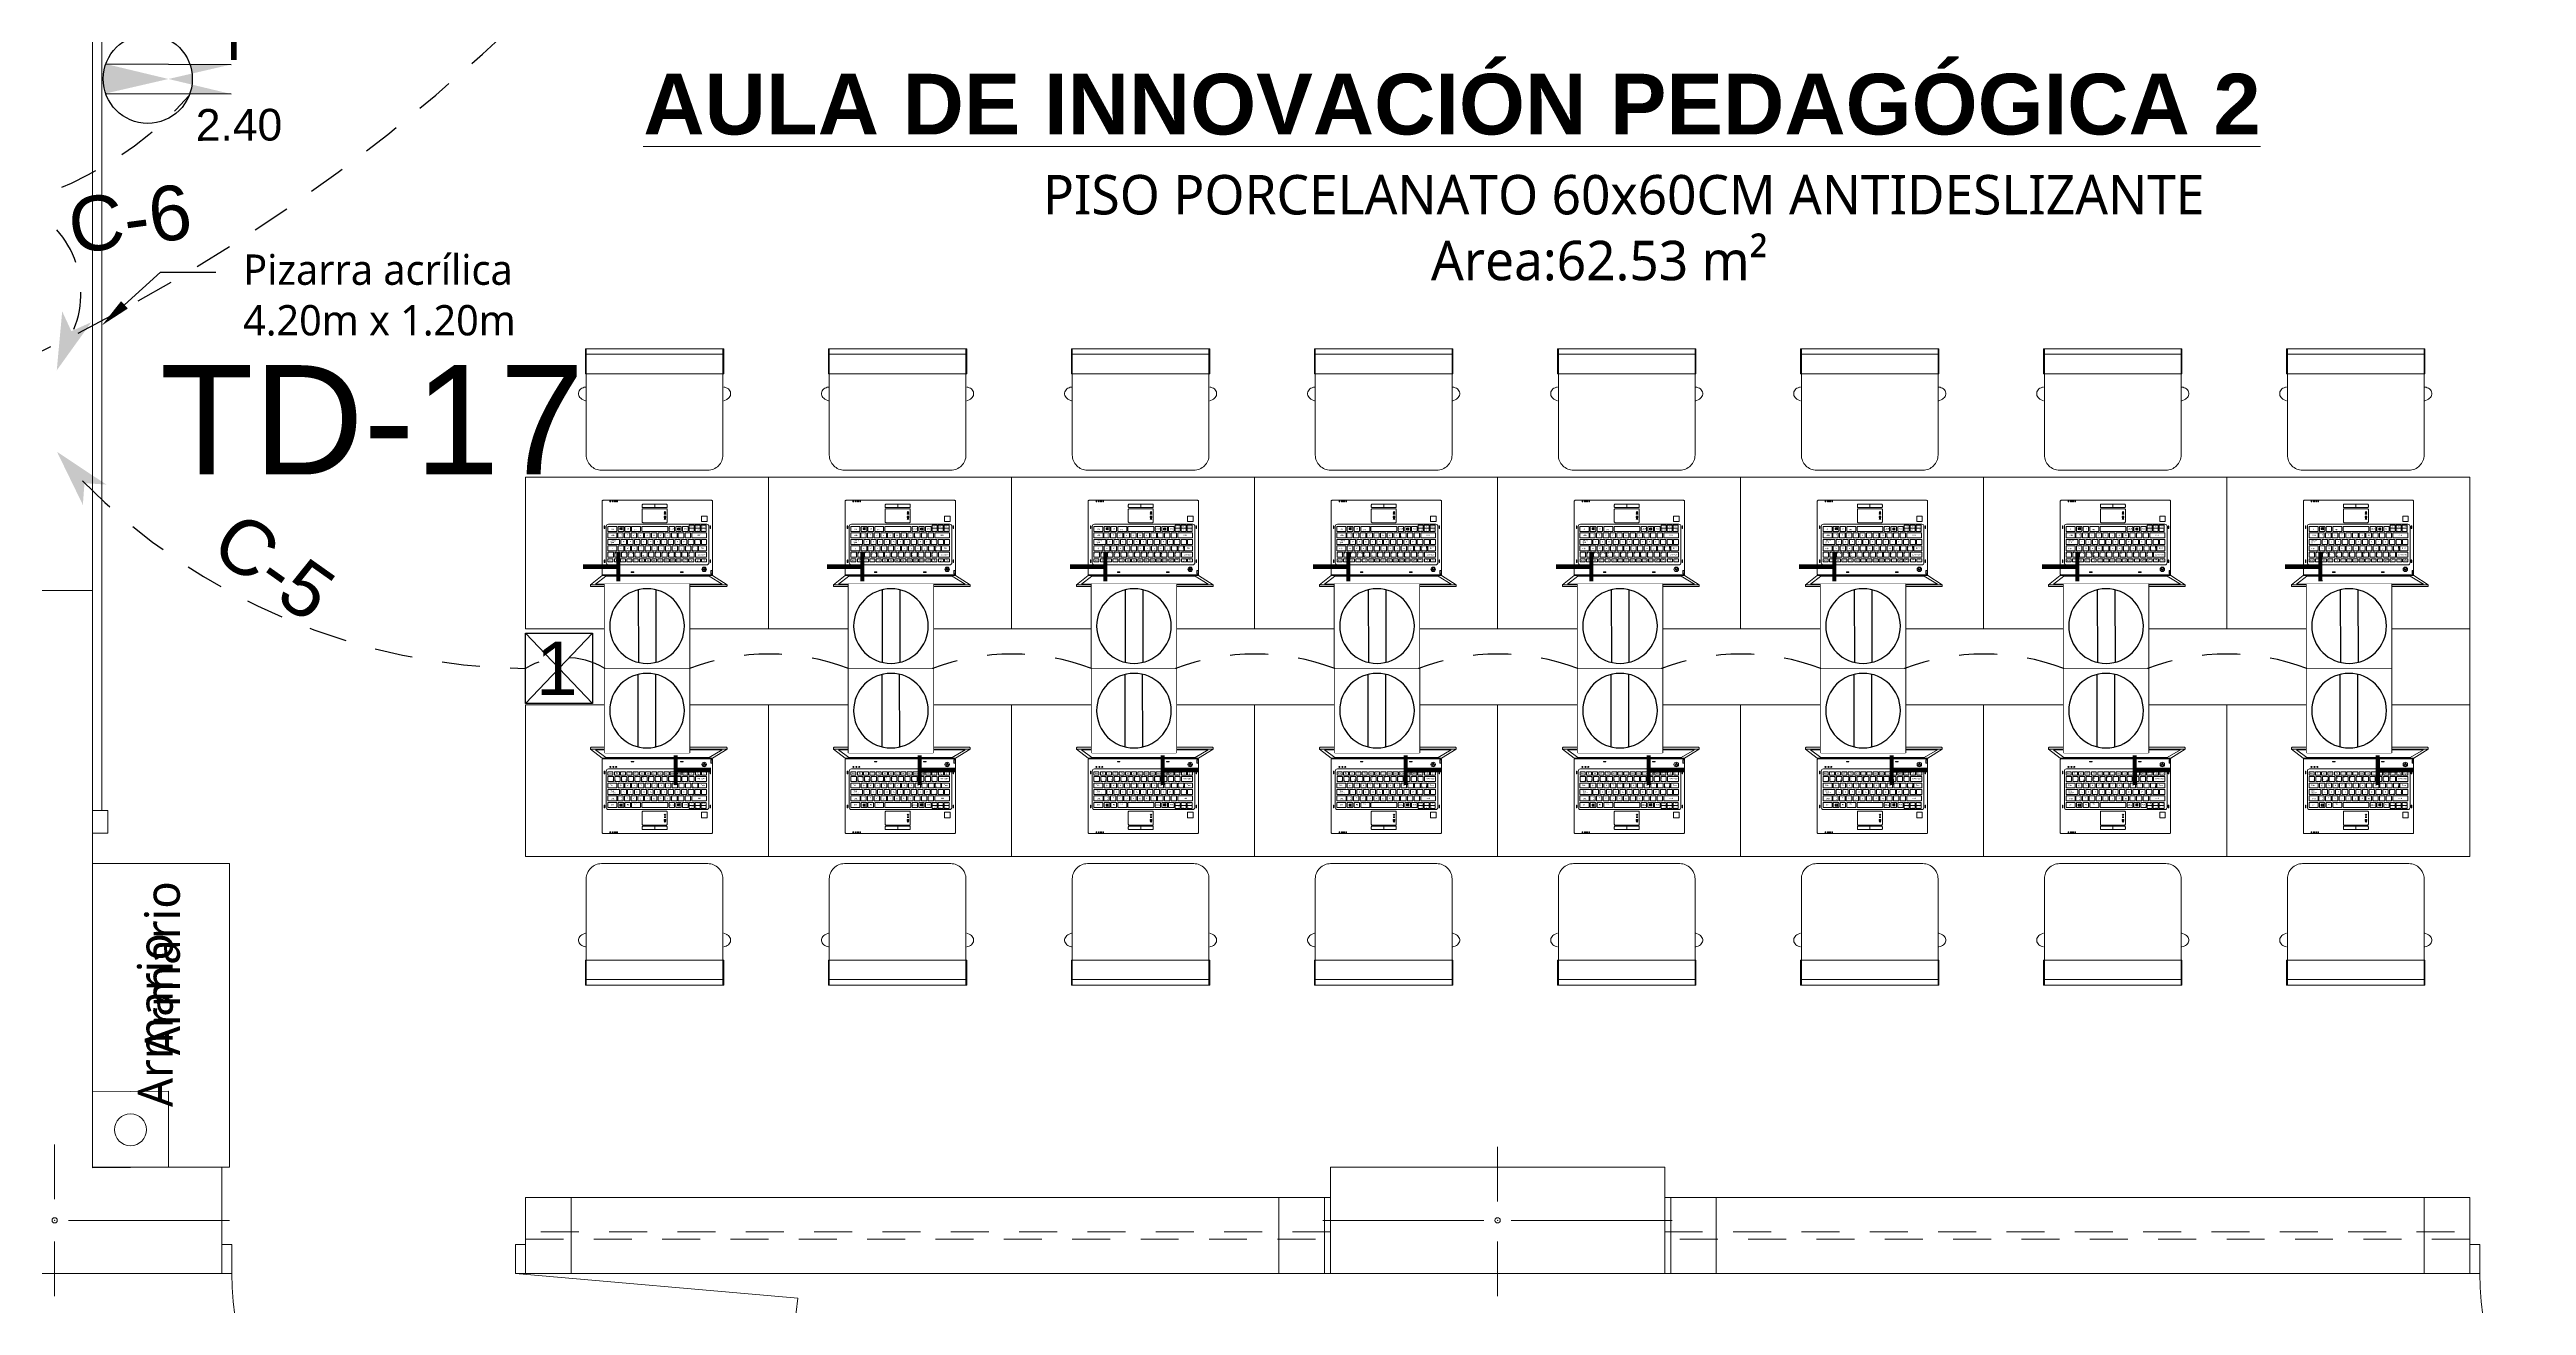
# Model space of a CAD drawing. Header units: metres. Extents: x -17 to 101, y 0 to 79.
# Drawn here: x 70.82 to 78.97, y 45.61 to 49.75 of the extents above; entities that cross this region are included whole.
import ezdxf
from ezdxf import colors
from ezdxf.entities.mleader import LeaderData, LeaderLine
from ezdxf.math import Vec2, Vec3

# ---------------------------------------------------------------- set-up
doc = ezdxf.new("R2010")
doc.units = ezdxf.units.M
doc.set_wipeout_variables(frame=1)
for name, pattern in [('ACAD_ISO14W100', [25.5, 12, -3, 0.5, -3, 0.5, -3, 0.5, -3]), ('CONTINUA', [0]), ('DASHED2', [0.375, 0.25, -0.125]), ('HIDDEN2', [0.1875, 0.125, -0.0625])]:
    doc.linetypes.add(name, pattern=pattern)
for name, color, linetype, lineweight in [('ALUMBRADO', 1, 'Continuous', 30), ('Cotas varias El', 253, 'Continuous', 13), ('GRAFO 0 BLANCO', 7, 'Continuous', 0), ('TOMACORRIENTE', 5, 'HIDDEN2', 30)]:
    doc.layers.add(name, color=color, linetype=linetype, lineweight=lineweight)
doc.styles.add('Generales', font='trebuc.ttf', dxfattribs={"height": 0.1})
doc.styles.add('Santa Rosa 1 50', font='trebuc.ttf')
doc.styles.get("Standard").update_dxf_attribs({"font": 'arial.ttf'})
doc.styles.add('style1', font='arial.ttf', dxfattribs={"height": 0.35})

# ---------------------------------------------------------------- blocks, each defined once
blk = doc.blocks.new('tomac. 2.2')
at = {"layer": 'TOMACORRIENTE'}
h = blk.add_hatch(color=256, dxfattribs=at)
h.dxf.hatch_style = 1
edge = h.paths.add_edge_path()
edge.add_line((-0.1383, 0.0488), (0.2747, 0.048))
edge.add_line((-0.1385, -0.0483), (0.2745, -0.0491))
edge = h.paths.add_edge_path()
edge.add_ellipse((0, 0), major_axis=(0.1039, 0.1035), ratio=1, start_angle=475.67104, end_angle=514.32896)
edge.add_line((-0.1385, -0.0483), (0.1383, -0.0488))
edge.add_ellipse((0, 0), major_axis=(0.1039, 0.1035), ratio=1, start_angle=655.67104, end_angle=694.32896)
edge.add_line((0.1385, 0.0483), (-0.1383, 0.0488))
at = {"layer": 'TOMACORRIENTE', "color": 5, "linetype": 'CONTINUA'}
for p, q in [((-0.1383, 0.0488), (0.2747, 0.048)), ((-0.1385, -0.0483), (0.2745, -0.0491))]:
    blk.add_line(p, q, dxfattribs=at)
blk.add_ellipse((0, 0), major_axis=(0.1039, 0.1035), ratio=1, start_param=5.497787, end_param=11.780972, dxfattribs=at)
at = {"layer": 'TOMACORRIENTE'}
blk.add_text('T', height=0.144, dxfattribs=at).set_placement((0.2215, 0.0626))
blk = doc.blocks.new('A$C34F338A5')
at = {"layer": 'GRAFO 0 BLANCO', "color": 8}
for p, q in [((0.7563, 0.6624), (0.7516, 0.6528)), ((0.7573, 0.6643), (0.7563, 0.6624)), ((0.7597, 0.6677), (0.7573, 0.6643)), ((0.7626, 0.6706), (0.7597, 0.6677)), ((0.7659, 0.6728), (0.7626, 0.6706)), ((0.7695, 0.6743), (0.7659, 0.6728)), ((0.7732, 0.6751), (0.7695, 0.6743)), ((0.777, 0.6751), (0.7732, 0.6751)), ((0.7807, 0.6743), (0.777, 0.6751)), ((0.7843, 0.6728), (0.7807, 0.6743)), ((0.7876, 0.6706), (0.7843, 0.6728)), ((0.7905, 0.6677), (0.7876, 0.6706)), ((0.7929, 0.6643), (0.7905, 0.6677)), ((0.7948, 0.6605), (0.7929, 0.6643)), ((0.7961, 0.6563), (0.7948, 0.6605)), ((0.7966, 0.6528), (0.7961, 0.6563)), ((0.8406, 0.6528), (0.905, 0.6528)), ((0.8406, 0.1969), (0.8406, 0.6528)), ((0.905, 0.6528), (0.923, 0.6528)), ((0.905, 0.1969), (0.905, 0.6528)), ((0.923, 0.1969), (0.923, 0.6528)), ((0.7516, 0.1969), (0.7563, 0.1873)), ((0.7563, 0.1873), (0.7573, 0.1854)), ((0.7573, 0.1854), (0.7597, 0.182)), ((0.7597, 0.182), (0.7626, 0.1792)), ((0.7626, 0.1792), (0.7659, 0.177)), ((0.7659, 0.177), (0.7695, 0.1754)), ((0.7695, 0.1754), (0.7732, 0.1747)), ((0.7732, 0.1747), (0.777, 0.1747)), ((0.777, 0.1747), (0.7807, 0.1754)), ((0.7807, 0.1754), (0.7843, 0.177)), ((0.7843, 0.177), (0.7876, 0.1792)), ((0.7876, 0.1792), (0.7905, 0.182)), ((0.7905, 0.182), (0.7929, 0.1854)), ((0.7929, 0.1854), (0.7948, 0.1893)), ((0.7948, 0.1893), (0.7961, 0.1934)), ((0.7961, 0.1934), (0.7966, 0.1969)), ((0.8406, 0.1969), (0.905, 0.1969)), ((0.905, 0.1969), (0.923, 0.1969))]:
    blk.add_line(p, q, dxfattribs=at)
for points in [[(0, 0.8), (0.5, 0.8), (0.5, 0), (0, 0), (0, 0.8)], [(0.3627, 0.4564), (0.3601, 0.459), (0.3627, 0.4615), (0.3627, 0.4564)], [(0.384, 0.4564), (0.3865, 0.459), (0.384, 0.4615), (0.384, 0.4564)]]:
    blk.add_lwpolyline(points, dxfattribs=at)
for points in [[(0.1458, 0.6634), (0.1458, 0.2137), (0.1422, 0.2137, -0.414214), (0.1394, 0.2165), (0.1394, 0.6606, -0.414214), (0.1422, 0.6634)], [(0.176, 0.2531), (0.176, 0.6147, 0.14104), (0.1757, 0.6157), (0.1458, 0.6634), (0.1458, 0.2138), (0.1756, 0.2519, 0.167529)], [(0.4239, 0.2553), (0.4239, 0.6124, 0.414214), (0.421, 0.6153), (0.18, 0.6153, 0.414214), (0.178, 0.6133), (0.178, 0.2544, 0.414214), (0.18, 0.2524), (0.421, 0.2524, 0.414214)], [(0.3448, 0.2727), (0.3448, 0.5965, 0.414214), (0.3377, 0.6036), (0.2181, 0.6036, 0.414214), (0.2109, 0.5965), (0.2109, 0.2727, 0.414214), (0.2181, 0.2656), (0.3377, 0.2656, 0.414214)], [(0.2273, 0.608), (0.2273, 0.6083, 0.414214), (0.2265, 0.6091), (0.2192, 0.6091, 0.414214), (0.2184, 0.6083), (0.2184, 0.608, 0.414214), (0.2192, 0.6073), (0.2265, 0.6073, 0.414214)], [(0.3395, 0.608), (0.3395, 0.6083, 0.414214), (0.3388, 0.6091), (0.3314, 0.6091, 0.414214), (0.3306, 0.6083), (0.3306, 0.608, 0.414214), (0.3314, 0.6073), (0.3388, 0.6073, 0.414214)], [(0.3961, 0.387), (0.3961, 0.4637, 0.414214), (0.3932, 0.4665), (0.3528, 0.4665, 0.414214), (0.3499, 0.4637), (0.3499, 0.387, 0.414214), (0.3528, 0.3842), (0.3932, 0.3842, 0.414214)], [(0.4109, 0.4253), (0.4109, 0.4637, 0.414214), (0.408, 0.4665), (0.4024, 0.4665, 0.414214), (0.3996, 0.4637), (0.3996, 0.4253)], [(0.4109, 0.387), (0.4109, 0.4253), (0.3996, 0.4253), (0.3996, 0.387, 0.414214), (0.4024, 0.3842), (0.408, 0.3842, 0.414214)], [(0.2273, 0.26), (0.2273, 0.2603, 0.414214), (0.2265, 0.2611), (0.2192, 0.2611, 0.414214), (0.2184, 0.2603), (0.2184, 0.26, 0.414214), (0.2192, 0.2593), (0.2265, 0.2593, 0.414214)], [(0.3395, 0.26), (0.3395, 0.2603, 0.414214), (0.3388, 0.2611), (0.3314, 0.2611, 0.414214), (0.3306, 0.2603), (0.3306, 0.26, 0.414214), (0.3314, 0.2593), (0.3388, 0.2593, 0.414214)]]:
    blk.add_lwpolyline(points, format="xyb", close=True, dxfattribs=at)
for points in [[(0.1735, 0.2644), (0.1735, 0.604), (0.1478, 0.6476), (0.1478, 0.2301)], [(0.176, 0.5931), (0.176, 0.5644), (0.178, 0.5644), (0.178, 0.5931)], [(0.176, 0.5931), (0.176, 0.5911), (0.178, 0.5911), (0.178, 0.5931)], [(0.1814, 0.6102), (0.1814, 0.6143), (0.1925, 0.6143), (0.1925, 0.6102)], [(0.1966, 0.5873), (0.1966, 0.5888), (0.1921, 0.5888), (0.1921, 0.5873)], [(0.2211, 0.5796), (0.2211, 0.596), (0.2312, 0.596), (0.2312, 0.5796)], [(0.2211, 0.5596), (0.2211, 0.5761), (0.2312, 0.5761), (0.2312, 0.5596)], [(0.2361, 0.5595), (0.2361, 0.596), (0.2525, 0.596), (0.2525, 0.5595)], [(0.2574, 0.5698), (0.2574, 0.596), (0.2738, 0.596), (0.2738, 0.5698)], [(0.2787, 0.5789), (0.2787, 0.596), (0.2951, 0.596), (0.2951, 0.5789)], [(0.2787, 0.5579), (0.2787, 0.5758), (0.2951, 0.5758), (0.2951, 0.5579)], [(0.3, 0.5473), (0.3, 0.5959), (0.3163, 0.5959), (0.3163, 0.5473)], [(0.3316, 0.5945), (0.3316, 0.5781), (0.3213, 0.5781), (0.3213, 0.5945)], [(0.3316, 0.5747), (0.3316, 0.5583), (0.3213, 0.5583), (0.3213, 0.5747)], [(0.3316, 0.5781), (0.3316, 0.5945), (0.3419, 0.5945), (0.3419, 0.5781)], [(0.3316, 0.5583), (0.3316, 0.5747), (0.3419, 0.5747), (0.3419, 0.5583)], [(0.3537, 0.5976), (0.3537, 0.5795), (0.3717, 0.5795), (0.3717, 0.5976)], [(0.176, 0.5644), (0.176, 0.5664), (0.178, 0.5664), (0.178, 0.5644)], [(0.1882, 0.5102), (0.1882, 0.5187), (0.1864, 0.5187), (0.1864, 0.5102)], [(0.2211, 0.5377), (0.2211, 0.5542), (0.2312, 0.5542), (0.2312, 0.5377)], [(0.2211, 0.5178), (0.2211, 0.5342), (0.2312, 0.5342), (0.2312, 0.5178)], [(0.2211, 0.4962), (0.2211, 0.5126), (0.2312, 0.5126), (0.2312, 0.4962)], [(0.2211, 0.4762), (0.2211, 0.4926), (0.2312, 0.4926), (0.2312, 0.4762)], [(0.2361, 0.5373), (0.2361, 0.5553), (0.2525, 0.5553), (0.2525, 0.5373)], [(0.2361, 0.5151), (0.2361, 0.5331), (0.2525, 0.5331), (0.2525, 0.5151)], [(0.2361, 0.493), (0.2361, 0.5109), (0.2525, 0.5109), (0.2525, 0.493)], [(0.2574, 0.5489), (0.2574, 0.5669), (0.2738, 0.5669), (0.2738, 0.5489)], [(0.2574, 0.5268), (0.2574, 0.5447), (0.2738, 0.5447), (0.2738, 0.5268)], [(0.2574, 0.5046), (0.2574, 0.5226), (0.2738, 0.5226), (0.2738, 0.5046)], [(0.2574, 0.4824), (0.2574, 0.5004), (0.2738, 0.5004), (0.2738, 0.4824)], [(0.2787, 0.5357), (0.2787, 0.5536), (0.2951, 0.5536), (0.2951, 0.5357)], [(0.2787, 0.5135), (0.2787, 0.5315), (0.2951, 0.5315), (0.2951, 0.5135)], [(0.2787, 0.4914), (0.2787, 0.5093), (0.2951, 0.5093), (0.2951, 0.4914)], [(0.3, 0.5251), (0.3, 0.5431), (0.3163, 0.5431), (0.3163, 0.5251)], [(0.3, 0.503), (0.3, 0.5209), (0.3163, 0.5209), (0.3163, 0.503)], [(0.3, 0.4808), (0.3, 0.4988), (0.3163, 0.4988), (0.3163, 0.4808)], [(0.3316, 0.5548), (0.3316, 0.5384), (0.3213, 0.5384), (0.3213, 0.5548)], [(0.3213, 0.517), (0.3213, 0.5349), (0.3377, 0.5349), (0.3377, 0.517)], [(0.3213, 0.4948), (0.3213, 0.5128), (0.3377, 0.5128), (0.3377, 0.4948)], [(0.3213, 0.4727), (0.3213, 0.4906), (0.3377, 0.4906), (0.3377, 0.4727)], [(0.3325, 0.5005), (0.3333, 0.5079), (0.3251, 0.5079), (0.3261, 0.5005)], [(0.3325, 0.5005), (0.3329, 0.5041), (0.3256, 0.5042), (0.3261, 0.5005)], [(0.3325, 0.5005), (0.3333, 0.5079), (0.3293, 0.5079), (0.3293, 0.5005)], [(0.3316, 0.5384), (0.3316, 0.5548), (0.3419, 0.5548), (0.3419, 0.5384)], [(0.2211, 0.4559), (0.2211, 0.4724), (0.2312, 0.4724), (0.2312, 0.4559)], [(0.2211, 0.436), (0.2211, 0.4524), (0.2312, 0.4524), (0.2312, 0.436)], [(0.2211, 0.4153), (0.2211, 0.4317), (0.2312, 0.4317), (0.2312, 0.4153)], [(0.2211, 0.3953), (0.2211, 0.4117), (0.2312, 0.4117), (0.2312, 0.3953)], [(0.2361, 0.4708), (0.2361, 0.4888), (0.2525, 0.4888), (0.2525, 0.4708)], [(0.2361, 0.4487), (0.2361, 0.4666), (0.2525, 0.4666), (0.2525, 0.4487)], [(0.2361, 0.4265), (0.2361, 0.4444), (0.2525, 0.4444), (0.2525, 0.4265)], [(0.2361, 0.4043), (0.2361, 0.4223), (0.2525, 0.4223), (0.2525, 0.4043)], [(0.2574, 0.4603), (0.2574, 0.4782), (0.2738, 0.4782), (0.2738, 0.4603)], [(0.2574, 0.4381), (0.2574, 0.4561), (0.2738, 0.4561), (0.2738, 0.4381)], [(0.2574, 0.4159), (0.2574, 0.4339), (0.2738, 0.4339), (0.2738, 0.4159)], [(0.2574, 0.3938), (0.2574, 0.4117), (0.2738, 0.4117), (0.2738, 0.3938)], [(0.2787, 0.4692), (0.2787, 0.4871), (0.2951, 0.4871), (0.2951, 0.4692)], [(0.2787, 0.447), (0.2787, 0.465), (0.2951, 0.465), (0.2951, 0.447)], [(0.2787, 0.4249), (0.2787, 0.4428), (0.2951, 0.4428), (0.2951, 0.4249)], [(0.2787, 0.4027), (0.2787, 0.4206), (0.2951, 0.4206), (0.2951, 0.4027)], [(0.3, 0.4586), (0.3, 0.4766), (0.3163, 0.4766), (0.3163, 0.4586)], [(0.3, 0.4365), (0.3, 0.4544), (0.3163, 0.4544), (0.3163, 0.4365)], [(0.3, 0.4143), (0.3, 0.4323), (0.3163, 0.4323), (0.3163, 0.4143)], [(0.3, 0.3921), (0.3, 0.4101), (0.3163, 0.4101), (0.3163, 0.3921)], [(0.3213, 0.3832), (0.3213, 0.4684), (0.3377, 0.4684), (0.3377, 0.3832)], [(0.3664, 0.4564), (0.3664, 0.4615), (0.3671, 0.4615), (0.3671, 0.4564)], [(0.3705, 0.4564), (0.3705, 0.4615), (0.3712, 0.4615), (0.3712, 0.4564)], [(0.3781, 0.4564), (0.3781, 0.4615), (0.3788, 0.4615), (0.3788, 0.4564)], [(0.381, 0.4564), (0.381, 0.4615), (0.3817, 0.4615), (0.3817, 0.4564)], [(0.1882, 0.3483), (0.1882, 0.3567), (0.1864, 0.3567), (0.1864, 0.3483)], [(0.2211, 0.3756), (0.2211, 0.392), (0.2312, 0.392), (0.2312, 0.3756)], [(0.2211, 0.3545), (0.2211, 0.3709), (0.2312, 0.3709), (0.2312, 0.3545)], [(0.2211, 0.3333), (0.2211, 0.3498), (0.2312, 0.3498), (0.2312, 0.3333)], [(0.2211, 0.3122), (0.2211, 0.3286), (0.2312, 0.3286), (0.2312, 0.3122)], [(0.2361, 0.3822), (0.2361, 0.4001), (0.2525, 0.4001), (0.2525, 0.3822)], [(0.2361, 0.36), (0.2361, 0.3779), (0.2525, 0.3779), (0.2525, 0.36)], [(0.2361, 0.3378), (0.2361, 0.3558), (0.2525, 0.3558), (0.2525, 0.3378)], [(0.2361, 0.3157), (0.2361, 0.3336), (0.2525, 0.3336), (0.2525, 0.3157)], [(0.2574, 0.3716), (0.2574, 0.3896), (0.2738, 0.3896), (0.2738, 0.3716)], [(0.2574, 0.3494), (0.2574, 0.3674), (0.2738, 0.3674), (0.2738, 0.3494)], [(0.2574, 0.3273), (0.2574, 0.3452), (0.2738, 0.3452), (0.2738, 0.3273)], [(0.2787, 0.3805), (0.2787, 0.3985), (0.2951, 0.3985), (0.2951, 0.3805)], [(0.2787, 0.3584), (0.2787, 0.3763), (0.2951, 0.3763), (0.2951, 0.3584)], [(0.2787, 0.3362), (0.2787, 0.3542), (0.2951, 0.3542), (0.2951, 0.3362)], [(0.2787, 0.314), (0.2787, 0.332), (0.2951, 0.332), (0.2951, 0.314)], [(0.3, 0.37), (0.3, 0.3879), (0.3163, 0.3879), (0.3163, 0.37)], [(0.3, 0.3478), (0.3, 0.3658), (0.3163, 0.3658), (0.3163, 0.3478)], [(0.3, 0.3257), (0.3, 0.3436), (0.3163, 0.3436), (0.3163, 0.3257)], [(0.3212, 0.3494), (0.3212, 0.3789), (0.3376, 0.3789), (0.3376, 0.3494)], [(0.3212, 0.3273), (0.3212, 0.3452), (0.3376, 0.3452), (0.3376, 0.3273)], [(0.176, 0.2746), (0.176, 0.3033), (0.178, 0.3033), (0.178, 0.2746)], [(0.176, 0.3033), (0.176, 0.3013), (0.178, 0.3013), (0.178, 0.3033)], [(0.176, 0.2746), (0.176, 0.2766), (0.178, 0.2766), (0.178, 0.2746)], [(0.2211, 0.2925), (0.2211, 0.3089), (0.2312, 0.3089), (0.2312, 0.2925)], [(0.2211, 0.2713), (0.2211, 0.2878), (0.2312, 0.2878), (0.2312, 0.2713)], [(0.2361, 0.2935), (0.2361, 0.3114), (0.2525, 0.3114), (0.2525, 0.2935)], [(0.2361, 0.2713), (0.2361, 0.2893), (0.2525, 0.2893), (0.2525, 0.2713)], [(0.2574, 0.3051), (0.2574, 0.3231), (0.2738, 0.3231), (0.2738, 0.3051)], [(0.2574, 0.2712), (0.2574, 0.3009), (0.2738, 0.3009), (0.2738, 0.2712)], [(0.2787, 0.2712), (0.2787, 0.3098), (0.2951, 0.3098), (0.2951, 0.2712)], [(0.3, 0.3035), (0.3, 0.3214), (0.3163, 0.3214), (0.3163, 0.3035)], [(0.3, 0.2712), (0.3, 0.3011), (0.3163, 0.3011), (0.3163, 0.2712)], [(0.3212, 0.3051), (0.3212, 0.3231), (0.3376, 0.3231), (0.3376, 0.3051)], [(0.3212, 0.2712), (0.3212, 0.3009), (0.3376, 0.3009), (0.3376, 0.2712)], [(0.3336, 0.311), (0.3344, 0.3184), (0.3262, 0.3184), (0.3272, 0.311)], [(0.3336, 0.311), (0.334, 0.3147), (0.3267, 0.3147), (0.3272, 0.311)], [(0.3336, 0.311), (0.3344, 0.3184), (0.3304, 0.3184), (0.3304, 0.311)], [(0.4239, 0.3), (0.4239, 0.3027), (0.4185, 0.3027), (0.4185, 0.3)], [(0.4239, 0.293), (0.4239, 0.2957), (0.4185, 0.2957), (0.4185, 0.293)], [(0.4239, 0.2861), (0.4239, 0.2889), (0.4185, 0.2889), (0.4185, 0.2861)], [(0.4239, 0.278), (0.4239, 0.2807), (0.4185, 0.2807), (0.4185, 0.278)]]:
    blk.add_lwpolyline(points, close=True, dxfattribs=at)
blk.add_lwpolyline([(0.923, 0.1999), (0.573, 0.1999, -0.414214), (0.523, 0.2499), (0.523, 0.5999, -0.414214), (0.573, 0.6499), (0.923, 0.6499), (0.923, 0.1999)], format="xyb", dxfattribs=at)
for centre, radius in [((0.1965, 0.5881), 0.00745), ((0.2045, 0.2985), 0.00177), ((0.2045, 0.2892), 0.00177), ((0.2045, 0.2793), 0.00177)]:
    blk.add_circle(centre, radius, dxfattribs=at)
blk.add_arc((0.1971, 0.5881), 0.00424, 222.75169, 140.82589, dxfattribs=at)
for s, height, p in [('Bloq', 0.00246, (0.2255, 0.5646)), ('Pausa', 0.00246, (0.2258, 0.5837)), ('Despl', 0.00246, (0.2286, 0.5637)), ('Inter', 0.00246, (0.2287, 0.5843)), ('Retroceso', 0.00417, (0.2455, 0.5659)), ('Enter', 0.00417, (0.2673, 0.577)), ('}', 0.00417, (0.2918, 0.572)), ('Shift', 0.00417, (0.3105, 0.5661)), ('Re Pág', 0.00246, (0.327, 0.581)), ('Av Pág', 0.00246, (0.3379, 0.582)), ('Impr', 0.00246, (0.226, 0.5422)), ('F12', 0.00411, (0.2281, 0.5211)), ('F10', 0.00411, (0.2281, 0.4798)), ('F11', 0.00411, (0.2282, 0.5006)), ('Pant', 0.00246, (0.2291, 0.5424)), ('?', 0.00417, (0.2413, 0.5176)), ('=', 0.00417, (0.2401, 0.4945)), ('¿', 0.00417, (0.2423, 0.5385)), ('0', 0.00417, (0.2504, 0.4939)), ('¡', 0.00417, (0.2503, 0.5386)), ("'", 0.00417, (0.2521, 0.5178)), ('^ ', 0.00417, (0.263, 0.5281)), ('*', 0.00417, (0.263, 0.5497)), ('P', 0.00417, (0.2669, 0.5119)), ('O', 0.00417, (0.2671, 0.4895)), (']', 0.00417, (0.2704, 0.5637)), ('[ ', 0.00417, (0.2706, 0.5405)), ('`', 0.00417, (0.2725, 0.5289)), ('+', 0.00417, (0.2718, 0.55)), ('¨', 0.00417, (0.2847, 0.5387)), ('Ñ', 0.00417, (0.2892, 0.5202)), ('L', 0.00417, (0.2892, 0.4984)), ('{', 0.00417, (0.2923, 0.5479)), ('´', 0.00417, (0.2924, 0.539)), (':', 0.00417, (0.3044, 0.5056)), ('_', 0.00417, (0.3028, 0.5297)), ('-', 0.00417, (0.3136, 0.5299)), ('.', 0.00417, (0.3139, 0.5059)), ('Inicio ', 0.00246, (0.327, 0.5619)), ('Insert', 0.00246, (0.3269, 0.5424)), ('Ctrl', 0.00417, (0.3312, 0.5213)), ('Supr', 0.00246, (0.3375, 0.5429)), ('Fin', 0.00246, (0.3386, 0.5635)), ('F8', 0.00411, (0.2281, 0.4411)), ('F9', 0.00411, (0.2282, 0.461)), ('F7', 0.00411, (0.2283, 0.4206)), ('/', 0.00417, (0.2411, 0.4293)), ('&', 0.00417, (0.2415, 0.406)), (')', 0.00417, (0.242, 0.4737)), ('(', 0.00417, (0.242, 0.4507)), ('9', 0.00417, (0.2508, 0.4725)), ('8', 0.00417, (0.2511, 0.45)), ('6', 0.00417, (0.2514, 0.4054)), ('7', 0.00417, (0.2514, 0.4276)), ('I', 0.00417, (0.267, 0.4688)), ('U', 0.00417, (0.2671, 0.445)), ('Y', 0.00417, (0.2672, 0.4234)), ('H', 0.00417, (0.2891, 0.4319)), ('J', 0.00417, (0.2892, 0.4553)), ('G', 0.00417, (0.2894, 0.4097)), ('K', 0.00417, (0.2894, 0.476)), (';', 0.00417, (0.305, 0.4829)), ('N', 0.00417, (0.3104, 0.4436)), ('B', 0.00417, (0.3107, 0.4216)), ('M', 0.00417, (0.3109, 0.4649)), (',', 0.00417, (0.3142, 0.4823)), ('Alt Gr', 0.00417, (0.3317, 0.4744)), ('F3', 0.00411, (0.2279, 0.3388)), ('F4', 0.00411, (0.228, 0.3593)), ('F6', 0.00411, (0.2282, 0.4008)), ('F5', 0.00411, (0.2282, 0.3809)), ('.', 0.00417, (0.2383, 0.3394)), ('$', 0.00417, (0.2423, 0.362)), ('%%%', 0.00417, (0.2423, 0.3838)), ('@', 0.00417, (0.2498, 0.3279)), ('#', 0.00417, (0.25, 0.3512)), ('3', 0.00417, (0.2502, 0.3386)), ('5', 0.00417, (0.2507, 0.3837)), ('4', 0.00417, (0.2512, 0.3615)), ('~ ', 0.00417, (0.2525, 0.3735)), ('T', 0.00417, (0.2672, 0.4012)), ('E', 0.00417, (0.2671, 0.3565)), ('R', 0.00417, (0.2673, 0.3782)), ('W', 0.00417, (0.2674, 0.3337)), ('S', 0.00417, (0.2893, 0.3432)), ('F', 0.00417, (0.2893, 0.3886)), ('D', 0.00417, (0.2894, 0.3656)), ('Z', 0.00417, (0.3101, 0.3335)), ('X', 0.00417, (0.3104, 0.3543)), ('V', 0.00417, (0.3107, 0.399)), ('C', 0.00417, (0.3107, 0.3768)), ('Alt', 0.00417, (0.329, 0.358)), ('Fn', 0.00417, (0.3311, 0.3337)), ('Esc', 0.00411, (0.2275, 0.2743)), ('F1', 0.00411, (0.228, 0.2976)), ('F2', 0.00411, (0.2282, 0.318)), ('!', 0.00417, (0.2416, 0.2946)), ('"', 0.00417, (0.2421, 0.3164)), ('¬', 0.00417, (0.2411, 0.3067)), ('\\', 0.00417, (0.2495, 0.2849)), ('|', 0.00411, (0.2496, 0.3072)), ('2', 0.00417, (0.251, 0.3164)), ('1', 0.00417, (0.251, 0.2944)), ('°', 0.00411, (0.2523, 0.2723)), ('Tab', 0.00417, (0.2672, 0.2786)), ('Q', 0.00417, (0.2671, 0.3107)), ('Bloq', 0.00417, (0.2859, 0.2795)), ('A', 0.00417, (0.2894, 0.3212)), ('Mayús', 0.00417, (0.2918, 0.2795)), ('<', 0.00417, (0.3077, 0.3134)), ('Shift', 0.00417, (0.3108, 0.2816)), ('>', 0.00417, (0.3135, 0.314)), ('Ctrl', 0.00417, (0.3308, 0.2812))]:
    blk.add_text(s, height=height, rotation=90, dxfattribs=at).set_placement(p)
blk = doc.blocks.new('TOMACORRIENTE EN PISO')
at = {"layer": 'TOMACORRIENTE', "linetype": 'CONTINUA', "lineweight": 25}
blk.add_lwpolyline([(-0.1663, -0.1663), (0.1662, -0.1663), (0.1662, 0.1662), (-0.1663, 0.1662)], close=True, dxfattribs=at)
at = {"layer": 'TOMACORRIENTE', "color": 5, "linetype": 'CONTINUA', "style": 'style1', "text_generation_flag": 4}
blk.add_text('T', height=0.1466, rotation=179.88285, dxfattribs=at).set_placement((0.2959, -0.2513))
at = {"linetype": 'CONTINUA', "lineweight": 25}
blk.add_wipeout([(-0.1663, -0.1663), (0.1662, -0.1663), (0.1662, 0.1662), (-0.1663, 0.1662)], dxfattribs=at).dxf.layer = 'TOMACORRIENTE'
at = {"layer": 'TOMACORRIENTE', "color": 5, "linetype": 'CONTINUA', "lineweight": 25}
for p, q in [((-0.1421, 0.0364), (0.1422, 0.0358)), ((-0.1429, -0.0327), (0.1428, -0.0333))]:
    blk.add_line(p, q, dxfattribs=at)
blk.add_ellipse((0, 0), major_axis=(0.1039, 0.1035), ratio=1, start_param=5.497787, end_param=11.780972, dxfattribs=at)
blk = doc.blocks.new('caja de paso tipo 1')
at = {"layer": 'ALUMBRADO', "color": 3}
blk.add_lwpolyline([(-0.145, 0.152), (0.145, 0.152), (0.145, -0.152), (-0.145, -0.152)], close=True, dxfattribs=at)
for points in [[(-0.145, -0.152), (0.145, 0.152)], [(-0.145, 0.152), (0.145, -0.152)]]:
    blk.add_lwpolyline(points, dxfattribs=at)
at = {"layer": 'ALUMBRADO', "color": 6}
blk.add_text('1', height=0.231, dxfattribs=at).set_placement((-0.099, -0.115))

msp = doc.modelspace()

# ---------------------------------------------------------------- hatches: boundary and pattern name
at = {"layer": 'ALUMBRADO', "linetype": 'ACAD_ISO14W100', "lineweight": 25, "ltscale": 0.05}
for points in [[(70.8408, 48.6931), (70.9544, 48.8514), (70.8889, 48.822), (70.8587, 48.8871)], [(70.8415, 48.4249), (70.9267, 48.2497), (70.932, 48.3213), (71.0037, 48.3168)]]:
    msp.add_hatch(color=6, dxfattribs=at).paths.add_polyline_path(points)

# ---------------------------------------------------------------- linework, layer by layer
at = {"layer": 'Cotas varias El', "linetype": 'Continuous'}
for p, q in [((70.9589, 51.2931), (70.9589, 47.2431)), ((70.9889, 47.2431), (70.9889, 51.2931)), ((70.9589, 47.2431), (70.9889, 47.2431)), ((71.0089, 47.2431), (70.9589, 47.2431)), ((70.9589, 47.2431), (70.9589, 47.1681)), ((71.0089, 47.1681), (71.0089, 47.2431)), ((70.9589, 47.1681), (71.0089, 47.1681)), ((70.8339, 46.1431), (70.8339, 45.9631)), ((70.8339, 46.1431), (70.8339, 45.9631)), ((75.5839, 46.1347), (75.5839, 45.9547)), ((71.3839, 45.7181), (71.3839, 45.9681)), ((72.3839, 45.7181), (72.3839, 45.9682)), ((72.3839, 45.9681), (75.0339, 45.9681)), ((78.7839, 45.9681), (76.1339, 45.9681)), ((78.7839, 45.7181), (78.7839, 45.9682)), ((78.7839, 45.9681), (78.7839, 45.7181)), ((71.4089, 45.8931), (70.8789, 45.8931)), ((71.4089, 45.8931), (70.8789, 45.8931)), ((75.0089, 45.8931), (75.5389, 45.8931)), ((76.1589, 45.8931), (75.6289, 45.8931)), ((70.8339, 45.8231), (70.8339, 45.6431)), ((75.5839, 45.8231), (75.5839, 45.6431)), ((72.3506, 45.7181), (73.2804, 45.6367)), ((72.3839, 45.7181), (75.0339, 45.7181)), ((78.7839, 45.7181), (76.1339, 45.7181))]:
    msp.add_line(p, q, dxfattribs=at)
at = {"layer": 'Cotas varias El'}
msp.add_line((72.3839, 45.7181), (72.3839, 45.9682), dxfattribs=at)
at = {"layer": 'Cotas varias El', "linetype": 'DASHED2', "ltscale": 0.5}
for p, q in [((75.0339, 45.8556), (72.3839, 45.8556)), ((72.3839, 45.8306), (75.0339, 45.8306)), ((76.1339, 45.8556), (78.7839, 45.8556)), ((78.7839, 45.8306), (76.1339, 45.8306))]:
    msp.add_line(p, q, dxfattribs=at)
at = {"layer": 'Cotas varias El', "linetype": 'ByBlock'}
for p, q in [((71.3839, 45.7181), (71.3839, 45.8139)), ((71.3839, 45.8139), (71.4173, 45.8139)), ((71.3839, 45.7181), (71.3839, 45.8139)), ((71.3839, 45.7181), (71.3839, 45.8139)), ((71.4173, 45.8139), (71.4173, 45.7181)), ((72.3506, 45.7181), (72.3506, 45.8139)), ((72.3506, 45.8139), (72.3839, 45.8139)), ((72.3839, 45.8139), (72.3839, 45.7181)), ((72.3839, 45.7181), (72.3839, 45.8139)), ((78.7839, 45.7181), (78.7839, 45.814)), ((78.7839, 45.814), (78.8173, 45.814)), ((78.7839, 45.7181), (78.7839, 45.814)), ((78.7839, 45.7181), (78.7839, 45.814)), ((78.8173, 45.814), (78.8173, 45.7181)), ((71.4173, 45.7181), (71.3839, 45.7181)), ((72.3839, 45.7181), (72.3506, 45.7181)), ((78.8173, 45.7181), (78.7839, 45.7181))]:
    msp.add_line(p, q, dxfattribs=at)
at = {"layer": 'Cotas varias El', "ltscale": 0.05}
msp.add_lwpolyline([(70.7089, 50.9681), (70.7089, 47.9681), (70.9589, 47.9681), (70.9589, 50.9681)], close=True, dxfattribs=at)
at = {"layer": 'Cotas varias El', "linetype": 'Continuous'}
for points in [[(70.7089, 47.9681), (70.9589, 47.9681), (70.9589, 46.0681), (71.3839, 46.0681), (71.3839, 45.7181), (70.2839, 45.7181), (70.2839, 46.0681), (70.7089, 46.0682)], [(75.0339, 45.7181), (76.1339, 45.7181), (76.1339, 46.0681), (75.0339, 46.0681)]]:
    msp.add_lwpolyline(points, close=True, dxfattribs=at)
at = {"layer": 'Cotas varias El'}
for points in [[(71.3839, 45.7181), (71.3839, 46.0682), (70.9589, 46.0682), (70.9589, 47.9681)], [(78.7839, 47.8411), (78.7839, 47.5815)], [(70.9589, 47.0682), (71.4089, 47.0682), (71.4089, 46.0682), (70.9589, 46.0682), (70.9589, 47.0682)], [(70.9589, 47.0682), (71.4089, 47.0682), (71.4089, 46.0682), (70.9589, 46.0682), (70.9589, 47.0682)], [(75.0339, 45.9681), (75.0339, 46.0681), (76.1339, 46.0681), (76.1339, 45.9681)]]:
    msp.add_lwpolyline(points, dxfattribs=at)
for points in [[(70.9589, 46.066), (71.209, 46.0682), (71.209, 46.3182), (70.9589, 46.316)], [(72.3839, 45.7181), (72.5339, 45.7181), (72.5339, 45.9681), (72.3839, 45.9681)], [(75.014, 45.7181), (74.864, 45.7181), (74.864, 45.9681), (75.014, 45.9681)], [(76.1539, 45.7181), (76.3039, 45.7181), (76.3039, 45.9681), (76.1539, 45.9681)], [(78.6339, 45.7181), (78.7839, 45.7181), (78.7839, 45.9681), (78.6339, 45.9681)]]:
    msp.add_lwpolyline(points, close=True, dxfattribs=at)
msp.add_circle((71.0835, 46.1916), 0.0526, dxfattribs=at)
at = {"layer": 'Cotas varias El', "linetype": 'Continuous'}
for centre in [(70.8339, 45.8931), (70.8339, 45.8931), (75.5839, 45.8931)]:
    msp.add_circle(centre, 0.00871, dxfattribs=at)
at = {"layer": 'Cotas varias El', "linetype": 'ByBlock'}
for centre in [(72.3506, 45.7181), (79.7506, 45.7181)]:
    msp.add_arc(centre, 0.9333, 180, 355, dxfattribs=at)
at = {"layer": 'Cotas varias El', "linetype": 'Continuous'}
for p in [(70.8339, 45.8931), (70.8339, 45.8931), (75.5839, 45.8931)]:
    msp.add_point(p, dxfattribs=at)
at = {"layer": 'TOMACORRIENTE', "lineweight": 25}
for centre, radius, start, end in [((68.1046, 54.3033), 6.164, 294.99248, 325.53844), ((70.3922, 50.3825), 1.1824, 271.38423, 318.36962), ((70.6073, 48.947), 0.3132, 337.70319, 71.07246), ((72.4021, 49.7848), 2.0736, 224.58207, 269.49879)]:
    msp.add_arc(centre, radius, start, end, dxfattribs=at)

# ---------------------------------------------------------------- block references
at = {"layer": 'Cotas varias El', "xscale": -1, "rotation": 270}
for p in [(72.3839, 47.8411), (73.1839, 47.8411), (73.9839, 47.8411), (74.7839, 47.8411), (75.5839, 47.8411), (76.3839, 47.8411), (77.1839, 47.8411), (77.9839, 47.8411)]:
    msp.add_blockref('A$C34F338A5', p, dxfattribs=at)
at = {"layer": 'Cotas varias El', "rotation": 270}
for p in [(72.3839, 47.5911), (73.1839, 47.5911), (73.9839, 47.5911), (74.7839, 47.5911), (75.5839, 47.5911), (76.3839, 47.5911), (77.1839, 47.5911), (77.9839, 47.5911)]:
    msp.add_blockref('A$C34F338A5', p, dxfattribs=at)
at = {"layer": 'TOMACORRIENTE', "lineweight": 25, "rotation": 359.8791662159526}
msp.add_blockref('tomac. 2.2', (71.1404, 49.653), dxfattribs=at)

# ---------------------------------------------------------------- texts
at = {"layer": 'ALUMBRADO', "lineweight": 25}
for s, rotation, p in [('C-6', 7.75736, (70.8926, 49.0764)), ('C-5', 324.65292, (71.3388, 48.0908, 6632.0928))]:
    msp.add_text(s, height=0.18, rotation=rotation, dxfattribs=at).set_placement(p)
at = {"layer": 'ALUMBRADO', "color": 6, "lineweight": 25}
msp.add_text('TD-17', height=0.36, dxfattribs=at).set_placement((71.1808, 48.3501))
at = {"layer": 'Cotas varias El', "insert": (72.5237, 49.6699), "char_height": 0.209, "attachment_point": 1, "style": 'Santa Rosa 1 50'}
msp.add_mtext_dynamic_manual_height_columns('\\pi0.24788;{\\fSwis721 Ex BT|b1|i0|c0|p34;\\H0.95694x;\\LAULA DE INNOVACIÓN PEDAGÓGICA 2\\P\\pi1.56338;\\fTrebuchet MS|b0|i0|c0|p34;\\H0.65x;\\lPISO PORCELANATO 60x60CM ANTIDESLIZANTE\\P\\pi2.8408;Area:62.53 m²}', width=6.822621, gutter_width=1, heights=[0], dxfattribs=at)
at = {"layer": 'Cotas varias El', "char_height": 0.115, "attachment_point": 1, "rotation": 90, "style": 'Generales'}
for insert in [(71.131, 46.4374), (71.1076, 46.2664)]:
    msp.add_mtext_dynamic_manual_height_columns('Armario', width=0.645812, gutter_width=1, heights=[0], dxfattribs=dict(at, insert=insert))
at = {"layer": 'TOMACORRIENTE', "lineweight": 25}
msp.add_text('2.40', height=0.10469, rotation=0.21132, dxfattribs=at).set_placement((71.2986, 49.4489))

# ---------------------------------------------------------------- leaders
at = {"layer": 'Cotas varias El'}
ml = msp.add_multileader_mtext('Standard', dxfattribs=at)
ml.set_content('{\\H0.86957x;Pizarra acrílica\\P4.20m x 1.20m} ', color=256, style='Generales')
ml.set_leader_properties()
ml.build(insert=Vec2(0, 0))
ml.multileader.update_dxf_attribs({"text_right_attachment_type": 6, "dogleg_length": 0.1826, "arrow_head_size": 0.1})
ctx = ml.context
ctx.base_point, ctx.char_height, ctx.arrow_head_size, ctx.landing_gap_size, ctx.plane_origin = Vec3(71.3647, 49.0165), 0.115, 0.1, 0.09, Vec3(72.6339, 49.6978)
ctx.right_attachment = 6
notes = []
notes.append((ctx, [(0, (1, 1, 0), (71.182, 49.0165), (1, 0), 0.1826, [(0, [(70.9897, 48.8414)], 0, [])])]))
ctx.mtext.insert, ctx.mtext.flow_direction = Vec3(71.4547, 49.0747), 5
for ctx, leaders in notes:
    for number, flags, end, landing, length, lines in leaders:
        leader = LeaderData()
        leader.index, (leader.has_last_leader_line, leader.has_dogleg_vector, leader.attachment_direction) = number, flags
        leader.last_leader_point, leader.dogleg_vector, leader.dogleg_length = Vec3(end), Vec3(landing), length
        for number, points, colour, breaks in lines:
            line = LeaderLine()
            line.index, line.vertices, line.color, line.breaks = number, Vec3.list(points), colors.encode_raw_color(colour), breaks
            leader.lines.append(line)
        ctx.leaders.append(leader)

# ---------------------------------------------------------------- next in the draw order: block references
at = {"layer": 'TOMACORRIENTE', "lineweight": 25, "xscale": -0.8382000000000001, "yscale": 0.8382000000000001, "zscale": 0.8382000000000001, "rotation": 90}
for p in [(72.7839, 47.572), (73.5869, 47.572), (74.3869, 47.572), (75.1869, 47.572), (75.9869, 47.572), (76.7869, 47.572), (77.5869, 47.572), (78.3869, 47.572)]:
    msp.add_blockref('TOMACORRIENTE EN PISO', p, dxfattribs=at)

# ---------------------------------------------------------------- next in the draw order: block references
at = {"layer": 'TOMACORRIENTE', "lineweight": 25, "xscale": -0.8382000000000001, "yscale": 0.8382000000000001, "zscale": 0.8382000000000001, "rotation": 270}
for p in [(72.7839, 47.8507), (73.5869, 47.8507), (74.3869, 47.8507), (75.1869, 47.8507), (75.9869, 47.8507), (76.7869, 47.8507), (77.5869, 47.8507), (78.3869, 47.8507)]:
    msp.add_blockref('TOMACORRIENTE EN PISO', p, dxfattribs=at)

# ---------------------------------------------------------------- next in the draw order: linework, layer by layer
at = {"layer": 'TOMACORRIENTE', "lineweight": 25}
for centre, radius, start, end in [((72.5143, 47.49), 0.2568, 59.50386, 120.49618), ((73.1854, 47.0065), 0.752, 69.59915, 110.40085), ((73.9854, 47.0065), 0.752, 69.59915, 110.40085), ((74.7854, 47.0065), 0.752, 69.59915, 110.40085), ((75.5854, 47.0065), 0.752, 69.59915, 110.40085), ((76.3854, 47.0065), 0.752, 69.59915, 110.40085), ((77.1854, 47.0065), 0.752, 69.59915, 110.40085), ((77.9854, 47.0065), 0.752, 69.59915, 110.40085)]:
    msp.add_arc(centre, radius, start, end, dxfattribs=at)

# ---------------------------------------------------------------- next in the draw order: block references
at = {"layer": 'TOMACORRIENTE', "lineweight": 25, "xscale": 0.762, "yscale": 0.762, "zscale": 0.762}
msp.add_blockref('caja de paso tipo 1', (72.4942, 47.7113), dxfattribs=at)

doc.saveas('drawing.dxf')
